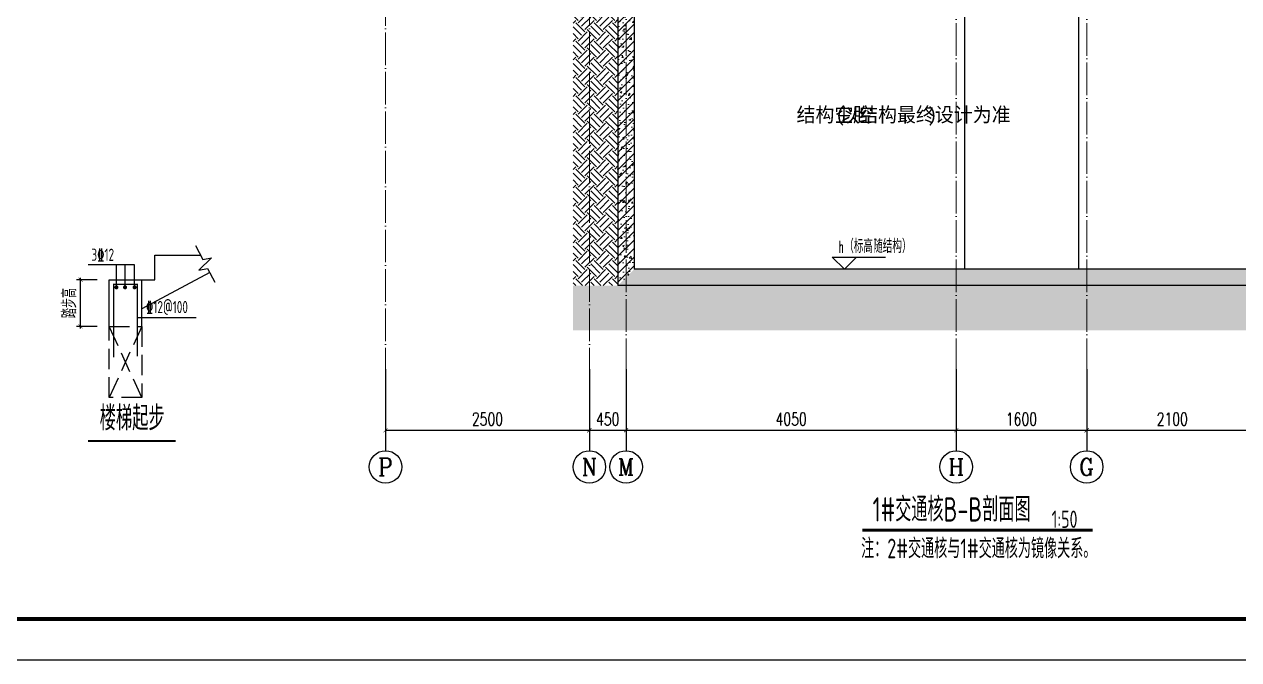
# Model space of a CAD drawing. Extents: x -1058961 to 23600, y -449123 to 2751847.
# Drawn here: x -68215 to -53319, y 17516 to 25318 of the extents above; entities that cross this region are included whole.
import ezdxf
from ezdxf.enums import TextEntityAlignment as Align

# ---------------------------------------------------------------- set-up
doc = ezdxf.new("R2010")
doc.units = 0
doc.header["$LTSCALE"] = 1000
doc.linetypes.add('DASH', pattern=[0.35, 0.25, -0.1])
doc.linetypes.add('DOTE', pattern=[2.42, 2, -0.2, 0.02, -0.2])
doc.layers.get('0').update_dxf_attribs({"linetype": 'CONTINUOUS'})
doc.layers.get('DEFPOINTS').update_dxf_attribs({"linetype": 'CONTINUOUS'})
for name, color, linetype in [('-TK', 7, 'CONTINUOUS'), ('A-AXIS_TEXT', 7, 'CONTINUOUS'), ('AXIS', 3, 'CONTINUOUS'), ('DIM', 2, 'CONTINUOUS'), ('DIM_ELEV', 3, 'CONTINUOUS'), ('DIM_SYMB', 3, 'CONTINUOUS'), ('NUM', 7, 'CONTINUOUS'), ('PUB_TEXT', 2, 'CONTINUOUS'), ('REIN', 6, 'CONTINUOUS'), ('S_E_STAIR', 4, 'CONTINUOUS'), ('TEXT', 2, 'CONTINUOUS'), ('THIN', 7, 'CONTINUOUS'), ('WALL', 5, 'CONTINUOUS'), ('看线', 251, 'CONTINUOUS'), ('结构大样', 132, 'CONTINUOUS')]:
    doc.layers.add(name, color=color, linetype=linetype)
for name, color, linetype, lineweight in [('AXIS_TEXT', 7, 'CONTINUOUS', 20), ('DOTE', 19, 'DOTE', 9), ('PUB_HATCH', 8, 'CONTINUOUS', 9), ('填充', 251, 'CONTINUOUS', 5)]:
    doc.layers.add(name, color=color, linetype=linetype, lineweight=lineweight)
doc.styles.add('_TCH_AXIS', font='COMPLEX', dxfattribs={"bigfont": 'GBCBIG'})
doc.styles.add('_TCH_DIM', font='SIMPLEX.shx', dxfattribs={"width": 0.7, "bigfont": 'GBCBIG.shx'})
doc.styles.add('_TCH_DIM_T3', font='SIMPLEX', dxfattribs={"width": 0.705882, "bigfont": 'GBCBIG'})
doc.styles.add('COMPLEX', font='COMPLEX')
doc.styles.add('TSSD_DIMENSION', font='Tssdeng.shx', dxfattribs={"width": 0.7, "bigfont": 'tssdchn.shx'})
doc.styles.add('TSSD_Norm', font='Tssdeng.shx', dxfattribs={"bigfont": 'tssdchn.shx'})
doc.styles.add('TSSD_REIN', font='tssdeng.shx', dxfattribs={"width": 0.7, "height": 300, "bigfont": 'tssdchn.shx'})
doc.dimstyles.new('_TCH_ARCH&&50', dxfattribs={"dimtxt": 157.5, "dimasz": 50, "dimexe": 125, "dimexo": 150, "dimgap": 58.75, "dimtad": 1, "dimdec": 0, "dimzin": 0, "dimdsep": 46, "dimtxsty": '_TCH_DIM_T3', "dimblk": 'ARCHTICK', "dimcen": 0.09, "dimclrt": 7, "dimazin": 0, "dimtfac": 1, "dimtdec": 0, "dimtix": 1, "dimtmove": 2, "dimatfit": 3, "dimldrblk": 'ARCHTICK', "dimfxl": 0, "dimtolj": 1, "dimtzin": 0, "dimarcsym": 0})
doc.dimstyles.new('TSSD_50_50', dxfattribs={"dimtxt": 175, "dimasz": 50, "dimexe": 50, "dimexo": 150, "dimgap": 50, "dimtad": 1, "dimdec": 0, "dimzin": 0, "dimdsep": 46, "dimtxsty": 'TSSD_DIMENSION', "dimblk": 'ARCHTICK', "dimcen": 0, "dimdle": 25, "dimclrt": 7, "dimadec": 0, "dimazin": 0, "dimtfac": 1, "dimtdec": 0, "dimtix": 1, "dimtmove": 2, "dimatfit": 3, "dimfxl": 0, "dimtolj": 1, "dimtzin": 0, "dimarcsym": 0})
pattern_1 = [(45, (-1018747.41, 119588.15), (-53.0330086, 53.0330086), []), (50, (-1018747.41, 119588.15), (215.178055, -18.82564), [22.5, -247.5]), (355, (-1018747.41, 119588.15), (-41.6254, 225.65764), [18, -198]), (100.4514, (-1018729.48, 119586.58), (173.552815, 206.831863), [19.122057, -210.342634]), (46.1842, (-1018747.4, 119648.15), (320.172315, -49.655704), [33.75, -371.25]), (96.6356, (-1018720.73, 119644), (280.39881, 292.23536), [28.68309, -315.5139]), (351.1842, (-1018747.4, 119648.15), (280.39858, 292.23558), [27, -297]), (21, (-1018717.41, 119633.15), (179.072116, -120.785667), [22.5, -247.5]), (326, (-1018717.41, 119633.15), (72.9946, 217.545014), [18, -198]), (71.4514, (-1018702.49, 119623.08), (252.06679, 96.75915), [19.122057, -210.342634]), (37.5, (-1018747.41, 119588.15), (3.6479566, 99.868156), [0, -195.6, 0, -201, 0, -198.75]), (7.5, (-1018747.41, 119588.15), (78.920861, 118.323514), [0, -114.6, 0, -191.1, 0, -75.75]), (327.5, (-1018814.31, 119588.15), (160.146731, -6.7664615), [0, -75, 0, -234, 0, -310.5]), (317.5, (-1018844.31, 119588.15), (174.95585, 30.031495), [0, -97.5, 0, -155.4, 0, -220.5])]

# ---------------------------------------------------------------- blocks, each defined once
blk = doc.blocks.new('A1')
blk.add_lwpolyline([(0, 59400), (0, 0), (84100, 0), (84100, 59400)], close=True)
at = {"const_width": 100}
blk.add_lwpolyline([(2500, 58400), (2500, 1000), (83100, 1000), (83100, 58400)], close=True, dxfattribs=at)
blk = doc.blocks.new('_ArchTick')
at = {"color": 0, "linetype": 'ByBlock', "const_width": 0.15}
blk.add_lwpolyline([(-0.5, -0.5), (0.5, 0.5)], dxfattribs=at)
blk = doc.blocks.new('*D2623')
at = {"layer": 'DEFPOINTS', "color": 0}
for p in [(-67525, 22181), (-67173, 22181), (-67173, 21609)]:
    blk.add_point(p, dxfattribs=at)
at = {"layer": 'DIM', "color": 0, "lineweight": -2}
for p, q in [((-67525, 21584), (-67525, 22206)), ((-67323, 22181), (-67575, 22181)), ((-67323, 21609), (-67575, 21609))]:
    blk.add_line(p, q, dxfattribs=at)
at = {"layer": 'DIM', "color": 0, "lineweight": -2, "xscale": 50, "yscale": 50, "zscale": 50}
for p, rotation in [((-67525, 22181), 90), ((-67525, 21609), 270)]:
    blk.add_blockref('_ArchTick', p, dxfattribs=dict(at, rotation=rotation))
at = {"layer": 'DIM', "color": 7, "insert": (-67663, 21895), "char_height": 175, "attachment_point": 5, "rotation": 90, "style": 'TSSD_DIMENSION'}
blk.add_mtext('\\A1;踏步高', dxfattribs=at)
blk = doc.blocks.new('*D2676')
at = {"layer": 'AXIS', "color": 0, "lineweight": -2}
for p, q in [((-55184, 20933), (-55184, 20208)), ((-53084, 20933), (-53084, 20208)), ((-55184, 20333), (-53084, 20333))]:
    blk.add_line(p, q, dxfattribs=at)
at = {"layer": 'DEFPOINTS', "color": 0}
for p in [(-55184, 21083), (-53084, 21083), (-53084, 20333)]:
    blk.add_point(p, dxfattribs=at)
at = {"layer": 'AXIS', "color": 0, "lineweight": -2, "xscale": 50, "yscale": 50, "zscale": 50, "rotation": 180}
blk.add_blockref('_ArchTick', (-55184, 20333), dxfattribs=at)
at = {"layer": 'AXIS', "color": 0, "lineweight": -2, "xscale": 50, "yscale": 50, "zscale": 50}
blk.add_blockref('_ArchTick', (-53084, 20333), dxfattribs=at)
at = {"layer": 'AXIS', "color": 7, "insert": (-54134, 20470), "char_height": 157.5, "attachment_point": 5, "style": '_TCH_DIM_T3'}
blk.add_mtext('\\A1;2100', dxfattribs=at)
blk = doc.blocks.new('*D2677')
at = {"layer": 'AXIS', "color": 0, "lineweight": -2}
for p, q in [((-56784, 20933), (-56784, 20208)), ((-55184, 20933), (-55184, 20208)), ((-56784, 20333), (-55184, 20333))]:
    blk.add_line(p, q, dxfattribs=at)
at = {"layer": 'DEFPOINTS', "color": 0}
for p in [(-56784, 21083), (-55184, 21083), (-55184, 20333)]:
    blk.add_point(p, dxfattribs=at)
at = {"layer": 'AXIS', "color": 0, "lineweight": -2, "xscale": 50, "yscale": 50, "zscale": 50, "rotation": 180}
blk.add_blockref('_ArchTick', (-56784, 20333), dxfattribs=at)
at = {"layer": 'AXIS', "color": 0, "lineweight": -2, "xscale": 50, "yscale": 50, "zscale": 50}
blk.add_blockref('_ArchTick', (-55184, 20333), dxfattribs=at)
at = {"layer": 'AXIS', "color": 7, "insert": (-55984, 20470), "char_height": 157.5, "attachment_point": 5, "style": '_TCH_DIM_T3'}
blk.add_mtext('\\A1;1600', dxfattribs=at)
blk = doc.blocks.new('*D2678')
at = {"layer": 'AXIS', "color": 0, "lineweight": -2}
for p, q in [((-60834, 20933), (-60834, 20208)), ((-56784, 20933), (-56784, 20208)), ((-60834, 20333), (-56784, 20333))]:
    blk.add_line(p, q, dxfattribs=at)
at = {"layer": 'DEFPOINTS', "color": 0}
for p in [(-60834, 21083), (-56784, 21083), (-56784, 20333)]:
    blk.add_point(p, dxfattribs=at)
at = {"layer": 'AXIS', "color": 0, "lineweight": -2, "xscale": 50, "yscale": 50, "zscale": 50, "rotation": 180}
blk.add_blockref('_ArchTick', (-60834, 20333), dxfattribs=at)
at = {"layer": 'AXIS', "color": 0, "lineweight": -2, "xscale": 50, "yscale": 50, "zscale": 50}
blk.add_blockref('_ArchTick', (-56784, 20333), dxfattribs=at)
at = {"layer": 'AXIS', "color": 7, "insert": (-58809, 20470), "char_height": 157.5, "attachment_point": 5, "style": '_TCH_DIM_T3'}
blk.add_mtext('\\A1;4050', dxfattribs=at)
blk = doc.blocks.new('*D2679')
at = {"layer": 'AXIS', "color": 0, "lineweight": -2}
for p, q in [((-61284, 20933), (-61284, 20208)), ((-60834, 20933), (-60834, 20208)), ((-61284, 20333), (-60834, 20333))]:
    blk.add_line(p, q, dxfattribs=at)
at = {"layer": 'DEFPOINTS', "color": 0}
for p in [(-61284, 21083), (-60834, 21083), (-60834, 20333)]:
    blk.add_point(p, dxfattribs=at)
at = {"layer": 'AXIS', "color": 0, "lineweight": -2, "xscale": 50, "yscale": 50, "zscale": 50, "rotation": 180}
blk.add_blockref('_ArchTick', (-61284, 20333), dxfattribs=at)
at = {"layer": 'AXIS', "color": 0, "lineweight": -2, "xscale": 50, "yscale": 50, "zscale": 50}
blk.add_blockref('_ArchTick', (-60834, 20333), dxfattribs=at)
at = {"layer": 'AXIS', "color": 7, "insert": (-61059, 20470), "char_height": 157.5, "attachment_point": 5, "style": '_TCH_DIM_T3'}
blk.add_mtext('\\A1;450', dxfattribs=at)
blk = doc.blocks.new('*D2680')
at = {"layer": 'AXIS', "color": 0, "lineweight": -2}
for p, q in [((-63784, 20933), (-63784, 20208)), ((-61284, 20933), (-61284, 20208)), ((-63784, 20333), (-61284, 20333))]:
    blk.add_line(p, q, dxfattribs=at)
at = {"layer": 'DEFPOINTS', "color": 0}
for p in [(-63784, 21083), (-61284, 21083), (-61284, 20333)]:
    blk.add_point(p, dxfattribs=at)
at = {"layer": 'AXIS', "color": 0, "lineweight": -2, "xscale": 50, "yscale": 50, "zscale": 50, "rotation": 180}
blk.add_blockref('_ArchTick', (-63784, 20333), dxfattribs=at)
at = {"layer": 'AXIS', "color": 0, "lineweight": -2, "xscale": 50, "yscale": 50, "zscale": 50}
blk.add_blockref('_ArchTick', (-61284, 20333), dxfattribs=at)
at = {"layer": 'AXIS', "color": 7, "insert": (-62534, 20470), "char_height": 157.5, "attachment_point": 5, "style": '_TCH_DIM_T3'}
blk.add_mtext('\\A1;2500', dxfattribs=at)
blk = doc.blocks.new('_AXISO')
blk.add_circle((0, 0), 0.5)
at = {"layer": 'A-AXIS_TEXT', "style": 'COMPLEX', "width": 1.041667}
blk.add_attdef('A', text='', height=0.56, dxfattribs=at).set_placement((-0.25, -0.28), (0.25, -0.28), align=Align.FIT)

msp = doc.modelspace()

# ---------------------------------------------------------------- hatches: boundary and pattern name
at = {"layer": 'PUB_HATCH'}
h = msp.add_hatch(dxfattribs=at)
h.set_pattern_fill('钢筋混凝土', color=256, scale=30, style=0)
h.set_pattern_definition(pattern_1)
h.paths.add_polyline_path([(-60834.08, 27043.07), (-60934.08, 27009.73), (-60934.08, 22109.73), (-60734.08, 22309.73), (-60734.08, 27009.73)])
h = msp.add_hatch(dxfattribs=at)
h.set_pattern_fill('钢筋混凝土', color=256, scale=30, style=0)
h.set_pattern_definition(pattern_1)
h.paths.add_polyline_path([(-51184.04, 22309.73), (-60734.08, 22309.73), (-60934.08, 22109.73), (-51184.04, 22109.73)])
at = {"layer": '填充'}
h = msp.add_hatch(dxfattribs=at)
h.set_pattern_fill('EARTH', color=250, scale=50, angle=45, style=0)
h.set_pattern_definition([(45, (-1019980.43, 12679.79), (0, 224.506403), [158.75, -158.75]), (45, (-1020022.53, 12721.88), (0, 224.506403), [158.75, -158.75]), (45, (-1020064.62, 12763.98), (0, 224.506403), [158.75, -158.75]), (135, (-1020064.62, 12792.04), (-224.506403, 0), [158.75, -158.75]), (135, (-1020022.53, 12834.14), (-224.506403, 0), [158.75, -158.75]), (135, (-1019980.43, 12876.23), (-224.506403, 0), [158.75, -158.75])])
h.paths.add_polyline_path([(-61484.38, 22109.73), (-60934.13, 22109.73), (-60934.13, 25809.73), (-61484.38, 25809.73)])
h = msp.add_hatch(dxfattribs=at)
h.set_pattern_fill('EARTH', color=250, scale=50, angle=45, style=0)
h.set_pattern_definition([(45, (-218706.11, 159193.8), (0, 224.5064), [158.75, -158.75]), (45, (-218748.21, 159235.9), (0, 224.5064), [158.75, -158.75]), (45, (-218790.3, 159278), (0, 224.5064), [158.75, -158.75]), (135, (-218790.3, 159306.06), (-224.5064, 0), [158.75, -158.75]), (135, (-218748.21, 159348.15), (-224.5064, 0), [158.75, -158.75]), (135, (-218706.11, 159390.25), (-224.5064, 0), [158.75, -158.75])])
h.paths.add_polyline_path([(-61484.08, 22110.09), (-61484.08, 21559.84), (-51184.04, 21559.84), (-51184.04, 22110.09)])

# ---------------------------------------------------------------- linework, layer by layer
at = {"layer": 'AXIS'}
for p, q in [((-63784.08, 21082.73), (-63784.08, 20082.73)), ((-61284.08, 21082.73), (-61284.08, 20082.73)), ((-60834.08, 21082.73), (-60834.08, 20082.73)), ((-56784.08, 21082.73), (-56784.08, 20082.73)), ((-55184.08, 21082.73), (-55184.08, 20082.73))]:
    msp.add_line(p, q, dxfattribs=at)
at = {"layer": 'DIM_ELEV', "color": 3}
for p, q in [((-58156.43, 22309.73), (-58306.43, 22459.73)), ((-58306.43, 22459.73), (-57650.43, 22459.73)), ((-58156.43, 22309.73), (-58006.43, 22459.73))]:
    msp.add_line(p, q, dxfattribs=at)
at = {"layer": 'DIM_SYMB', "const_width": 35}
msp.add_lwpolyline([(-57934.64, 19107.58), (-55110.01, 19107.58)], dxfattribs=at)
at = {"layer": 'DOTE', "color": 1, "linetype": 'DOTE', "ltscale": 0.2}
for p, q in [((-60834.1, 45659.73), (-60834.08, 21082.73)), ((-56784.1, 45659.73), (-56784.08, 21082.73)), ((-55184.1, 45659.73), (-55184.08, 21082.73)), ((-63784.08, 32959.73), (-63784.08, 21082.73)), ((-61284.08, 32959.73), (-61284.08, 21082.73))]:
    msp.add_line(p, q, dxfattribs=at)
at = {"layer": 'NUM', "color": 7, "const_width": 25}
msp.add_lwpolyline([(-67431.86, 20199.91), (-66358.8, 20199.91)], dxfattribs=at)
at = {"layer": 'REIN', "const_width": 15}
msp.add_lwpolyline([(-67119.13, 21228.42), (-67119.13, 22123.71), (-66827.85, 22123.71), (-66827.85, 21238.92)], dxfattribs=at)
at = {"layer": 'REIN', "const_width": 25}
for points in [[(-67097.48, 22088.23, 1), (-67072.48, 22088.23, 1)], [(-66991.71, 22088.23, 1), (-66966.71, 22088.23, 1)], [(-66874.55, 22088.23, 1), (-66849.55, 22088.23, 1)]]:
    msp.add_lwpolyline(points, format="xyb", close=True, dxfattribs=at)
at = {"layer": 'S_E_STAIR', "color": 2}
for p, q in [((-66612.92, 22181.1), (-66612.92, 22481.1)), ((-66612.92, 22481.1), (-66052.92, 22481.1)), ((-65939.59, 22269.54), (-66772.92, 21823.11)), ((-67172.92, 21608.83), (-67172.92, 22181.1)), ((-67172.92, 22181.1), (-66612.92, 22181.1)), ((-66772.92, 21608.83), (-66772.92, 22181.1))]:
    msp.add_line(p, q, dxfattribs=at)
at = {"layer": 'TEXT'}
for p, q in [((-67084.98, 22088.23), (-67084.98, 22363.89)), ((-66979.21, 22088.23), (-66979.21, 22363.89))]:
    msp.add_line(p, q, dxfattribs=at)
for points in [[(-66862.05, 22088.23), (-66862.05, 22363.89), (-67430.74, 22363.89)], [(-66827.85, 21719.2), (-66107.49, 21719.2)]]:
    msp.add_lwpolyline(points, dxfattribs=at)
at = {"layer": 'THIN', "lineweight": -2}
msp.add_lwpolyline([(-66116.39, 22599.57), (-66025.72, 22430.32), (-65916.77, 22450.57), (-66075.74, 22300.07), (-65966.79, 22320.31), (-65876.12, 22151.07)], dxfattribs=at)
at = {"layer": 'WALL'}
for p, q in [((-60934.08, 27009.73), (-60934.08, 22109.73)), ((-60734.08, 27009.73), (-60734.08, 22309.73)), ((-51184.04, 22309.73), (-60734.08, 22309.73)), ((-51184.04, 22109.73), (-60934.08, 22109.73))]:
    msp.add_line(p, q, dxfattribs=at)
at = {"layer": '看线', "color": 252}
for p, q in [((-56683.49, 26559.73), (-56684.23, 22309.73)), ((-55284.23, 25509.73), (-55284.23, 22309.73))]:
    msp.add_line(p, q, dxfattribs=at)
at = {"layer": '结构大样', "linetype": 'DASH'}
for p, q in [((-66772.92, 20733.83), (-67172.92, 21608.83)), ((-66772.92, 21608.83), (-67172.92, 20733.83))]:
    msp.add_line(p, q, dxfattribs=at)
msp.add_lwpolyline([(-66772.92, 20733.83), (-67172.92, 20733.83), (-67172.92, 21608.83), (-66772.92, 21608.83)], close=True, dxfattribs=at)

# ---------------------------------------------------------------- block references
at = {"layer": '-TK', "xscale": 0.5, "yscale": 0.5, "zscale": 0.5}
msp.add_blockref('A1', (-86276.7, 17516.33), dxfattribs=at)
at = {"layer": 'AXIS'}
ref = msp.add_blockref('_AXISO', (-63784.08, 19882.73), dxfattribs=dict(at, xscale=400, yscale=400, zscale=400))
ref.add_attrib('A', 'P', dxfattribs={"layer": 'AXIS_TEXT', "height": 217.63, "style": '_TCH_AXIS'}).set_placement((-63872.17, 19773.92), (-63695.99, 19773.92), align=Align.FIT)
ref = msp.add_blockref('_AXISO', (-61284.08, 19882.73), dxfattribs=dict(at, xscale=400, yscale=400, zscale=400))
ref.add_attrib('A', 'N', dxfattribs={"layer": 'AXIS_TEXT', "height": 207.63, "style": '_TCH_AXIS'}).set_placement((-61378.01, 19778.92), (-61190.15, 19778.92), align=Align.FIT)
ref = msp.add_blockref('_AXISO', (-60834.08, 19882.73), dxfattribs=dict(at, xscale=400, yscale=400, zscale=400))
ref.add_attrib('A', 'M', dxfattribs={"layer": 'AXIS_TEXT', "height": 197.99, "style": '_TCH_AXIS'}).set_placement((-60933.08, 19783.74), (-60735.09, 19783.74), align=Align.FIT)
ref = msp.add_blockref('_AXISO', (-56784.08, 19882.73), dxfattribs=dict(at, xscale=400, yscale=400, zscale=400))
ref.add_attrib('A', 'H', dxfattribs={"layer": 'AXIS_TEXT', "height": 202.76, "style": '_TCH_AXIS'}).set_placement((-56880.63, 19781.36), (-56687.53, 19781.36), align=Align.FIT)
ref = msp.add_blockref('_AXISO', (-55184.08, 19882.73), dxfattribs=dict(at, xscale=400, yscale=400, zscale=400))
ref.add_attrib('A', 'G', dxfattribs={"layer": 'AXIS_TEXT', "height": 212.59, "style": '_TCH_AXIS'}).set_placement((-55275.19, 19776.44), (-55092.97, 19776.44), align=Align.FIT)

# ---------------------------------------------------------------- texts
at = {"layer": 'DIM_ELEV', "color": 7, "style": '_TCH_DIM'}
for s, height, width, p in [('h', 148.75, 0.494118, (-58225.08, 22509.78)), ('（标高随结构）', 168.794, 0.7, (-58158.58, 22509.78))]:
    msp.add_text(s, height=height, dxfattribs=dict(at, width=width)).set_placement(p)
at = {"layer": 'NUM', "color": 1, "style": 'TSSD_Norm', "width": 0.7}
msp.add_text('楼梯起步', height=300, dxfattribs=at).set_placement((-66891.57, 20241.45), align=Align.BOTTOM_CENTER)
at = {"layer": 'PUB_TEXT'}
for s, height, p in [('结构空腔', 178.723, (-58742.72, 24118.51)), ('(', 175, (-58266.13, 24118.51)), ('以结构最终设计为准', 178.723, (-58207.79, 24118.51)), (')', 175, (-57135.45, 24118.51))]:
    msp.add_text(s, height=height, dxfattribs=at).set_placement(p)
at = {"layer": 'PUB_TEXT', "style": 'TSSD_REIN', "width": 0.7}
for s, height, p in [('1#交通核B-B剖面图', 297.5, (-57810.5, 19213.24)), ('1:50', 212.5, (-55614.71, 19134.98))]:
    msp.add_text(s, height=height, dxfattribs=at).set_placement(p)
at = {"layer": 'PUB_TEXT', "color": 1, "style": 'TSSD_REIN', "width": 0.7}
msp.add_text('注：2#交通核与1#交通核为镜像关系。', height=241.1348, dxfattribs=at).set_placement((-57950.78, 18762))
at = {"layer": 'THIN', "color": 0, "style": 'TSSD_REIN', "width": 0.7}
for s, p in [('3%%13212', (-67392.18, 22367.98)), ('%%13212@100', (-66722.44, 21725.89))]:
    msp.add_text(s, height=150, dxfattribs=at).set_placement(p, align=Align.BOTTOM_LEFT)

# ---------------------------------------------------------------- dimensions: what is measured, and where the dimension line sits
at = {"layer": 'AXIS'}
for p1, p2, picture, middle in [((-63784.08, 21082.73), (-61284.08, 21082.73), '*D2680', (-62534.08, 20470.23)), ((-61284.08, 21082.73), (-60834.08, 21082.73), '*D2679', (-61059.08, 20470.23)), ((-60834.08, 21082.73), (-56784.08, 21082.73), '*D2678', (-58809.08, 20470.23)), ((-56784.08, 21082.73), (-55184.08, 21082.73), '*D2677', (-55984.08, 20470.23)), ((-55184.08, 21082.73), (-53084.08, 21082.73), '*D2676', (-54134.08, 20470.23))]:
    dim = msp.add_aligned_dim(p1=p1, p2=p2, distance=-750, dimstyle='_TCH_ARCH&&50', dxfattribs=at)
    dim.commit()
    dim.dimension.update_dxf_attribs({"geometry": picture, "text_midpoint": middle})
at = {"layer": 'DIM'}
dim = msp.add_linear_dim(base=(-67525.46, 22181.1), p1=(-67172.92, 21608.83), p2=(-67172.92, 22181.1), angle=90, text='踏步高', dimstyle='TSSD_50_50', override={"dimlfac": 0.5}, dxfattribs=at)
dim.commit()
dim.dimension.update_dxf_attribs({"geometry": '*D2623', "text_midpoint": (-67662.96, 21894.96)})

doc.saveas('drawing.dxf')
